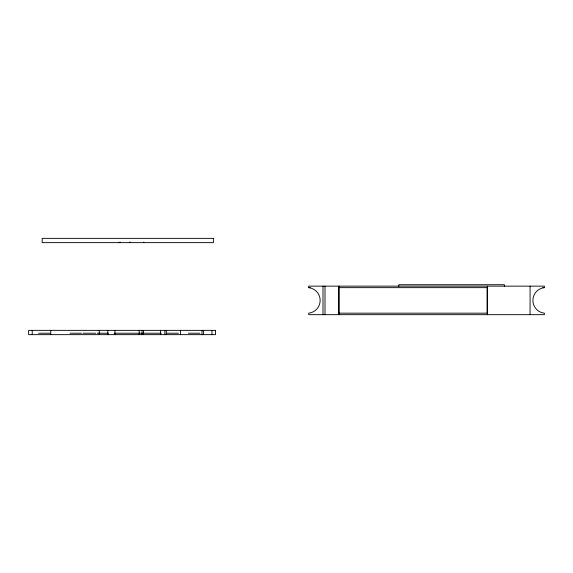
<?xml version="1.0" encoding="UTF-8"?>
<svg xmlns="http://www.w3.org/2000/svg" width="573" height="573" viewBox="0 0 573 573"><rect width="100%" height="100%" fill="white"/><g stroke="black" fill="none" stroke-linecap="round" stroke-linejoin="round"><path stroke-width="0.86" d="M339.044 286.142L339.044 314.67M487.372 286.142L487.372 314.67M308.732 287.646L308.732 286.142L544.35 286.142L544.35 287.646A12.835 12.835 0 0 0 544.35 313.166L544.35 314.67L308.732 314.67L308.732 313.166A12.835 12.835 0 0 0 308.732 287.653L310.222 287.646M339.044 287.646L487.372 287.646M542.853 287.646L544.35 287.646M339.044 313.166L487.372 313.166M38.635 333.214L50.044 333.214M70.021 333.214L81.43 333.214M82.856 333.214L95.691 333.214M97.124 333.214L108.533 333.214M114.235 333.214L161.314 333.214M167.015 333.214L178.432 333.214M188.417 333.214L199.827 333.214M530.089 286.142L530.061 314.67M504.376 286.479L504.376 284.717L398.815 284.717L398.815 286.479M487.122 287.925L487.122 312.887M338.793 286.142L338.793 314.67M325.013 286.142L325.013 314.67M322.993 286.142L322.993 314.67M211.953 330.363L211.953 334.646M203.394 330.363L203.394 334.646M201.968 330.363L201.968 334.646M180.567 330.363L180.567 334.646M166.306 330.363L166.306 334.646M164.881 330.363L164.881 334.646M160.598 330.363L160.598 334.646M143.716 242.1L143.716 242.637M143.479 330.363L143.479 334.646M142.054 330.363L142.054 334.646M139.203 330.363L139.203 334.646M130.286 242.1L130.286 242.637M129.835 242.1L129.835 242.637M120.538 242.1L120.538 242.637M119.112 242.1L119.112 242.637M114.951 330.363L114.951 334.646M107.817 330.363L107.817 334.646M99.258 330.363L99.258 334.646M50.761 330.363L50.761 334.646M32.217 330.363L32.217 334.646M213.378 238.354L42.201 238.354L42.201 242.637L213.378 242.637L213.378 238.354M215.52 330.363L28.65 330.363L28.65 334.646L215.52 334.646L215.52 330.363"/></g></svg>
